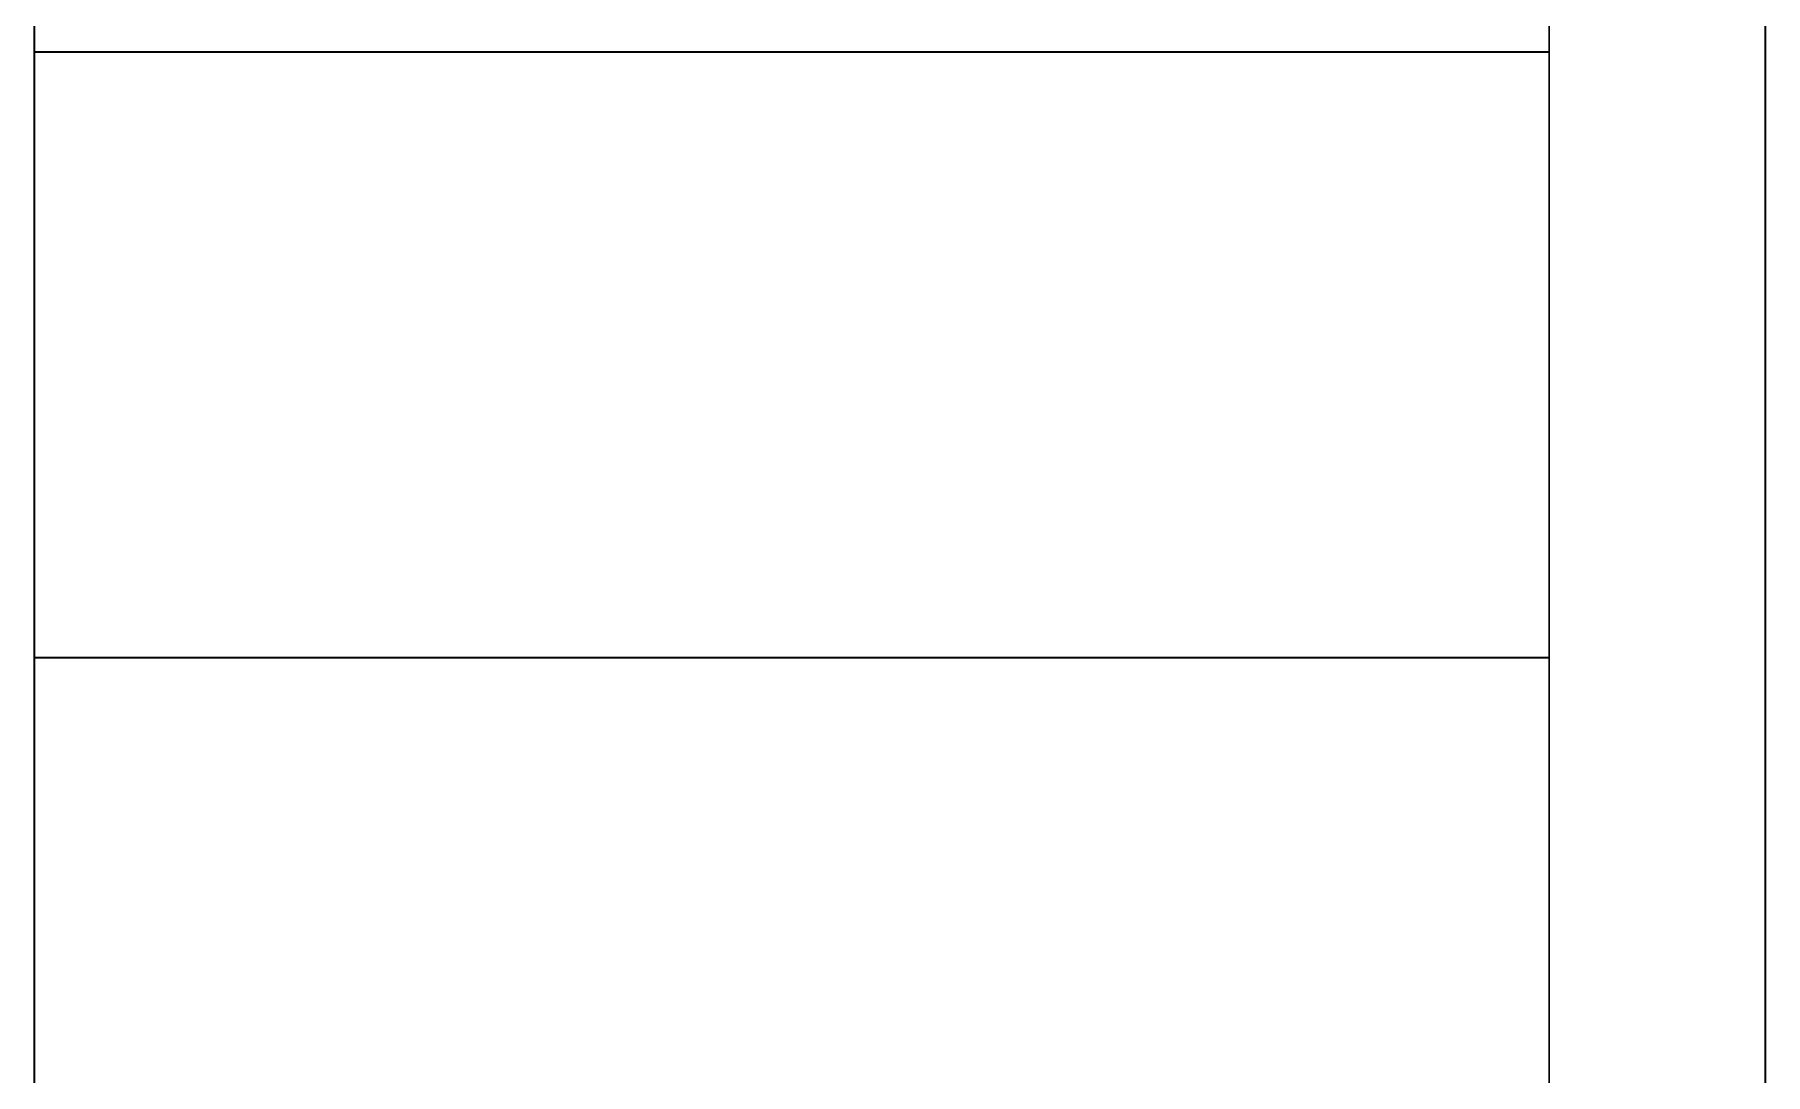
# Model space of a CAD drawing. Header units: millimetres. Extents: x 0 to 16820, y -11520 to 11880.
# Drawn here: x 15220 to 16820, y 9895 to 10856 of the extents above; entities that cross this region are included whole.
import ezdxf
from ezdxf.enums import TextEntityAlignment as Align

# ---------------------------------------------------------------- set-up
doc = ezdxf.new("R2010")
doc.units = ezdxf.units.MM
doc.header["$LTSCALE"] = 1000
doc.layers.add('图框层', color=7, linetype='Continuous')
doc.styles.add('宋体', font='', dxfattribs={"width": 0.8})
doc.styles.get('宋体').set_extended_font_data('SimSun')

# ---------------------------------------------------------------- blocks, each defined once
blk = doc.blocks.new('JYHT-FRAME_NORMAL-7c40bc6b8ebf42d483e23fe8ae0242e0')
at = {"layer": '图框层', "color": 4, "lineweight": 35}
blk.add_line((841, 0), (841, 594), dxfattribs=at)
at = {"layer": '图框层', "lineweight": 35}
blk.add_line((761, 10), (761, 584), dxfattribs=at)
at = {"layer": '图框层', "color": 0, "linetype": 'Continuous'}
blk.add_line((831, 10), (831, 584), dxfattribs=at)
at = {"layer": '图框层', "color": 0}
blk.add_line((831, 584), (831, 10), dxfattribs=at)
at = {"layer": '图框层', "color": 7, "lineweight": 35}
for p, q in [((831, 542), (761, 542)), ((831, 514), (761, 514))]:
    blk.add_line(p, q, dxfattribs=at)
at = {"layer": '图框层'}
blk.add_line((831, 514), (831, 542), dxfattribs=at)
at = {"style": '宋体'}
blk.add_attdef('公章', text='', height=2.5, dxfattribs=at).set_placement((795.743, 211.72), align=Align.MIDDLE_CENTER)
at = {"layer": '图框层', "style": '宋体', "width": 0.8}
for tag, height, p in [('合作设计单位', 3, (796, 528)), ('节能章', 2.5, (795.743, 103.135))]:
    blk.add_attdef(tag, text='', height=height, dxfattribs=at).set_placement(p, align=Align.MIDDLE_CENTER)
at = {"layer": '图框层', "style": '宋体'}
for tag, p in [('接口确认章', (794.467, 491.41)), ('竣工图章', (794.467, 491.41)), ('造价咨询章', (795.431, 445.092)), ('出图章', (795.431, 445.092)), ('提交图纸章', (788.663, 395.819)), ('报审章', (788.663, 394.319)), ('规划报审章', (788.663, 338.773)), ('制图人', (793.5, 230.457)), ('设计人', (793.5, 223.479)), ('专业负责人', (793.5, 216.436)), ('设计主持人', (793.5, 209.457)), ('项目经理', (793.5, 202.45)), ('校对', (793.5, 195.457)), ('审核', (793.5, 188.457)), ('审定', (793.5, 181.443)), ('工程名称', (804.5, 72.957)), ('子项名称', (804.5, 58.957)), ('设计号', (786.999, 48.479)), ('专业', (821.999, 48.443)), ('图名', (804.5, 37.936)), ('图号', (804.5, 23.986)), ('阶段', (786.999, 13.465)), ('日期', (821.999, 13.45))]:
    blk.add_attdef(tag, text='', height=2.5, dxfattribs=at).set_placement(p, align=Align.MIDDLE_CENTER)
for tag, p in [('版号1', (769.506, 97.5)), ('版号1日期', (787.009, 97.496)), ('版号1内容', (804.461, 97.5)), ('版号1修改人', (822.009, 97.496)), ('版号2', (769.506, 90.5)), ('版号2日期', (787.009, 90.496)), ('版号2内容', (804.461, 90.5)), ('版号2修改人', (822.009, 90.496)), ('版号3', (769.506, 83.5)), ('版号3日期', (787.009, 83.496)), ('版号3内容', (804.461, 83.5)), ('版号3修改人', (822.009, 83.496))]:
    blk.add_attdef(tag, text='', height=2.5, dxfattribs=at).set_placement(p, align=Align.MIDDLE)

msp = doc.modelspace()

# ---------------------------------------------------------------- block references
at = {"xscale": 20, "yscale": 20, "zscale": 20}
msp.add_blockref('JYHT-FRAME_NORMAL-7c40bc6b8ebf42d483e23fe8ae0242e0', (0.03683, -0.00255), dxfattribs=at)

doc.saveas('drawing.dxf')
